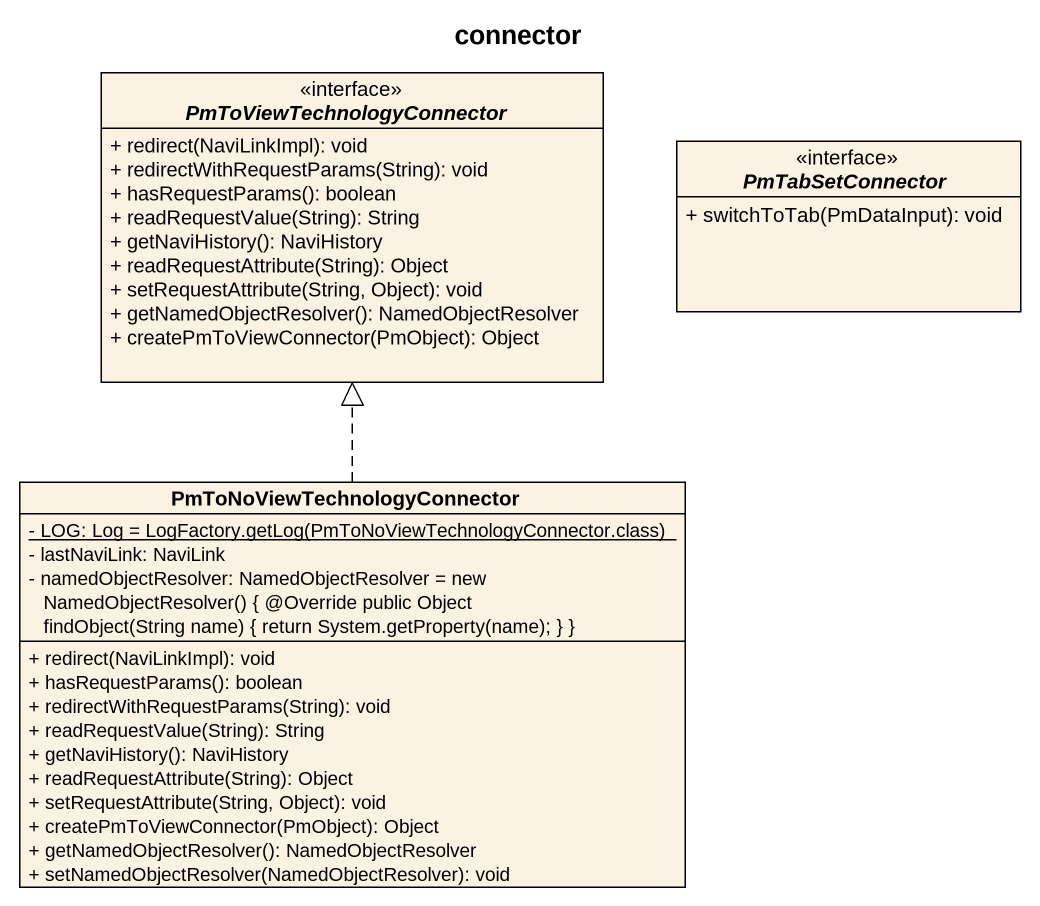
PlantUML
@startuml
title connector
hide circle
hide empty members
skinparam classAttributeIconSize 0
interface PmToViewTechnologyConnector <<interface>> {
  + redirect(NaviLinkImpl): void
  + redirectWithRequestParams(String): void
  + hasRequestParams(): boolean
  + readRequestValue(String): String
  + getNaviHistory(): NaviHistory
  + readRequestAttribute(String): Object
  + setRequestAttribute(String, Object): void
  + getNamedObjectResolver(): NamedObjectResolver
  + createPmToViewConnector(PmObject): Object
}
interface PmTabSetConnector <<interface>> {
  + switchToTab(PmDataInput): void
}
class "PmToNoViewTechnologyConnector" as PmToNoViewTechnologyConnecto {
  {static} {field} - LOG: Log = LogFactory.getLog(PmToNoViewTechnologyConnector.class)
  - lastNaviLink: NaviLink
  {field} - namedObjectResolver: NamedObjectResolver = new NamedObjectResolver() { @Override public Object findObject(String name) { return System.getProperty(name); } }
  + redirect(NaviLinkImpl): void
  + hasRequestParams(): boolean
  + redirectWithRequestParams(String): void
  + readRequestValue(String): String
  + getNaviHistory(): NaviHistory
  + readRequestAttribute(String): Object
  + setRequestAttribute(String, Object): void
  + createPmToViewConnector(PmObject): Object
  + getNamedObjectResolver(): NamedObjectResolver
  + setNamedObjectResolver(NamedObjectResolver): void
}
PmToNoViewTechnologyConnecto .up.|> PmToViewTechnologyConnector
@enduml
